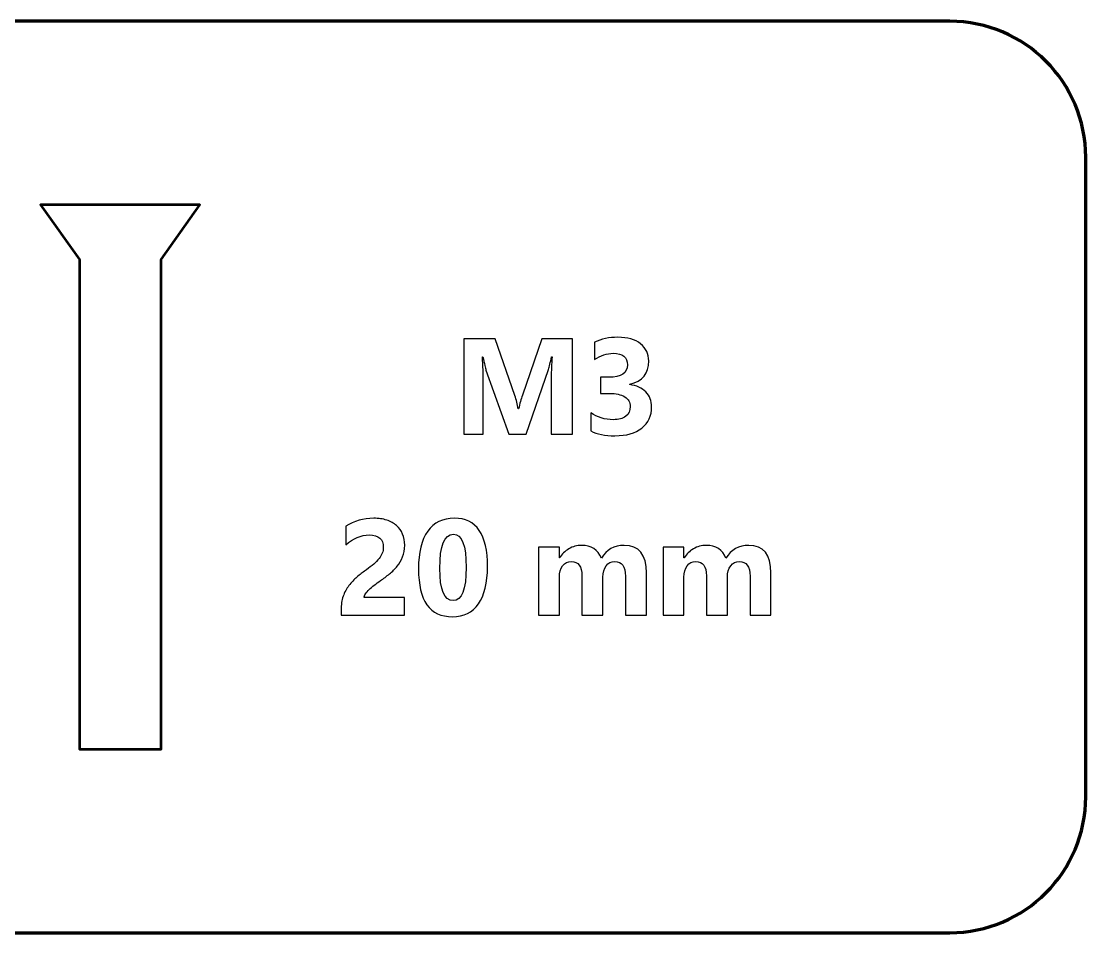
# Model space of a CAD drawing. Header units: centimetres. Extents: x -8 to 8, y -13.2 to 10.
# Drawn here: x 1.886 to 5.8, y 0.2 to 3.55 of the extents above; entities that cross this region are included whole.
import ezdxf

# ---------------------------------------------------------------- set-up
doc = ezdxf.new("R2010")
doc.units = ezdxf.units.CM
doc.header["$MEASUREMENT"] = 0
doc.layers.add('Layer 1', color=7, linetype='Continuous')

msp = doc.modelspace()

# ---------------------------------------------------------------- linework, layer by layer
at = {"layer": 'Layer 1', "lineweight": 100}
msp.add_open_spline([(-1.3, 0.7), (-1.3, 0.7), (-1.3, 3.05), (-1.3, 3.05), (-1.3, 3.05), (-1.3, 3.32614), (-1.07614, 3.55), (-0.8, 3.55), (-0.8, 3.55), (-0.8, 3.55), (5.3, 3.55), (5.3, 3.55), (5.3, 3.55), (5.57614, 3.55), (5.8, 3.32614), (5.8, 3.05), (5.8, 3.05), (5.8, 3.05), (5.8, 0.7), (5.8, 0.7), (5.8, 0.7), (5.8, 0.42386), (5.57614, 0.2), (5.3, 0.2), (5.3, 0.2), (5.3, 0.2), (-0.8, 0.2), (-0.8, 0.2), (-0.8, 0.2), (-1.07614, 0.2), (-1.3, 0.42386), (-1.3, 0.7)], degree=3, knots=[0, 0, 0, 0, 0.1111111, 0.1111111, 0.1111111, 0.1111111, 0.2222222, 0.2222222, 0.2222222, 0.2222222, 0.3333333, 0.3333333, 0.3333333, 0.3333333, 0.4444444, 0.4444444, 0.4444444, 0.4444444, 0.5555556, 0.5555556, 0.5555556, 0.5555556, 0.6666667, 0.6666667, 0.6666667, 0.6666667, 0.7777778, 0.7777778, 0.7777778, 0.7777778, 1, 1, 1, 1], dxfattribs=at)
at = {"layer": 'Layer 1', "lineweight": 53}
msp.add_open_spline([(2.1, 2.875), (2.1, 2.875), (2.4, 2.875), (2.4, 2.875), (2.4, 2.875), (2.4, 2.875), (2.543, 2.875), (2.543, 2.875), (2.543, 2.875), (2.543, 2.875), (2.4, 2.675), (2.4, 2.675), (2.4, 2.675), (2.4, 2.675), (2.4, 0.875), (2.4, 0.875), (2.4, 0.875), (2.4, 0.875), (2.1, 0.875), (2.1, 0.875), (2.1, 0.875), (2.1, 0.875), (2.1, 2.675), (2.1, 2.675), (2.1, 2.675), (2.1, 2.675), (1.957, 2.875), (1.957, 2.875), (1.957, 2.875), (1.957, 2.875), (2.1, 2.875), (2.1, 2.875)], degree=3, knots=[0, 0, 0, 0, 0.1111111, 0.1111111, 0.1111111, 0.1111111, 0.2222222, 0.2222222, 0.2222222, 0.2222222, 0.3333333, 0.3333333, 0.3333333, 0.3333333, 0.4444444, 0.4444444, 0.4444444, 0.4444444, 0.5555556, 0.5555556, 0.5555556, 0.5555556, 0.6666667, 0.6666667, 0.6666667, 0.6666667, 0.7777778, 0.7777778, 0.7777778, 0.7777778, 1, 1, 1, 1], dxfattribs=at)
at = {"layer": 'Layer 1'}
for points, knots in [([(3.98067, 2.04408), (3.98067, 2.04408), (3.98067, 2.11116), (3.98067, 2.11116), (3.98067, 2.11116), (4.00409, 2.09408), (4.03142, 2.08558), (4.06267, 2.08558), (4.06267, 2.08558), (4.08242, 2.08558), (4.09776, 2.08983), (4.10867, 2.09825), (4.10867, 2.09825), (4.11967, 2.10675), (4.12517, 2.1185), (4.12517, 2.13366), (4.12517, 2.13366), (4.12517, 2.14925), (4.11842, 2.16133), (4.10484, 2.16983), (4.10484, 2.16983), (4.09117, 2.17825), (4.07251, 2.1825), (4.04876, 2.1825), (4.04876, 2.1825), (4.04876, 2.1825), (4.01634, 2.1825), (4.01634, 2.1825), (4.01634, 2.1825), (4.01634, 2.1825), (4.01634, 2.24158), (4.01634, 2.24158), (4.01634, 2.24158), (4.01634, 2.24158), (4.04634, 2.24158), (4.04634, 2.24158), (4.04634, 2.24158), (4.09192, 2.24158), (4.11467, 2.25666), (4.11467, 2.287), (4.11467, 2.287), (4.11467, 2.3155), (4.09717, 2.32966), (4.06217, 2.32966), (4.06217, 2.32966), (4.03876, 2.32966), (4.01601, 2.32216), (3.99384, 2.307), (3.99384, 2.307), (3.99384, 2.307), (3.99384, 2.37), (3.99384, 2.37), (3.99384, 2.37), (4.01842, 2.38233), (4.04709, 2.38858), (4.07976, 2.38858), (4.07976, 2.38858), (4.11559, 2.38858), (4.14342, 2.3805), (4.16342, 2.36433), (4.16342, 2.36433), (4.18334, 2.34825), (4.19334, 2.32733), (4.19334, 2.30166), (4.19334, 2.30166), (4.19334, 2.25591), (4.17009, 2.22725), (4.12376, 2.21566), (4.12376, 2.21566), (4.12376, 2.21566), (4.12376, 2.2145), (4.12376, 2.2145), (4.12376, 2.2145), (4.14842, 2.21141), (4.16801, 2.20241), (4.18234, 2.1875), (4.18234, 2.1875), (4.19667, 2.17258), (4.20384, 2.15433), (4.20384, 2.13266), (4.20384, 2.13266), (4.20384, 2.1), (4.19184, 2.07408), (4.16792, 2.05508), (4.16792, 2.05508), (4.14401, 2.036), (4.11092, 2.0265), (4.06876, 2.0265), (4.06876, 2.0265), (4.03267, 2.0265), (4.00326, 2.03233), (3.98067, 2.04408)], [0, 0, 0, 0, 0.0416667, 0.0416667, 0.0416667, 0.0416667, 0.0833333, 0.0833333, 0.0833333, 0.0833333, 0.125, 0.125, 0.125, 0.125, 0.1666667, 0.1666667, 0.1666667, 0.1666667, 0.2083333, 0.2083333, 0.2083333, 0.2083333, 0.25, 0.25, 0.25, 0.25, 0.2916667, 0.2916667, 0.2916667, 0.2916667, 0.3333333, 0.3333333, 0.3333333, 0.3333333, 0.375, 0.375, 0.375, 0.375, 0.4166667, 0.4166667, 0.4166667, 0.4166667, 0.4583333, 0.4583333, 0.4583333, 0.4583333, 0.5, 0.5, 0.5, 0.5, 0.5416667, 0.5416667, 0.5416667, 0.5416667, 0.5833333, 0.5833333, 0.5833333, 0.5833333, 0.625, 0.625, 0.625, 0.625, 0.6666667, 0.6666667, 0.6666667, 0.6666667, 0.7083333, 0.7083333, 0.7083333, 0.7083333, 0.75, 0.75, 0.75, 0.75, 0.7916667, 0.7916667, 0.7916667, 0.7916667, 0.8333333, 0.8333333, 0.8333333, 0.8333333, 0.875, 0.875, 0.875, 0.875, 0.9166667, 0.9166667, 0.9166667, 0.9166667, 1, 1, 1, 1]), ([(3.91259, 2.03258), (3.91259, 2.03258), (3.83467, 2.03258), (3.83467, 2.03258), (3.83467, 2.03258), (3.83467, 2.03258), (3.83467, 2.24208), (3.83467, 2.24208), (3.83467, 2.24208), (3.83467, 2.26466), (3.83567, 2.28966), (3.83759, 2.317), (3.83759, 2.317), (3.83759, 2.317), (3.83567, 2.317), (3.83567, 2.317), (3.83567, 2.317), (3.83159, 2.2955), (3.82792, 2.28008), (3.82467, 2.27058), (3.82467, 2.27058), (3.82467, 2.27058), (3.74267, 2.03258), (3.74267, 2.03258), (3.74267, 2.03258), (3.74267, 2.03258), (3.67817, 2.03258), (3.67817, 2.03258), (3.67817, 2.03258), (3.67817, 2.03258), (3.59467, 2.26816), (3.59467, 2.26816), (3.59467, 2.26816), (3.59242, 2.2745), (3.58876, 2.29083), (3.58367, 2.317), (3.58367, 2.317), (3.58367, 2.317), (3.58151, 2.317), (3.58151, 2.317), (3.58151, 2.317), (3.58359, 2.2825), (3.58467, 2.25225), (3.58467, 2.22616), (3.58467, 2.22616), (3.58467, 2.22616), (3.58467, 2.03258), (3.58467, 2.03258), (3.58467, 2.03258), (3.58467, 2.03258), (3.51359, 2.03258), (3.51359, 2.03258), (3.51359, 2.03258), (3.51359, 2.03258), (3.51359, 2.38266), (3.51359, 2.38266), (3.51359, 2.38266), (3.51359, 2.38266), (3.62909, 2.38266), (3.62909, 2.38266), (3.62909, 2.38266), (3.62909, 2.38266), (3.70067, 2.17516), (3.70067, 2.17516), (3.70067, 2.17516), (3.70634, 2.15858), (3.71051, 2.14191), (3.71309, 2.12508), (3.71309, 2.12508), (3.71309, 2.12508), (3.71459, 2.12508), (3.71459, 2.12508), (3.71459, 2.12508), (3.71892, 2.1445), (3.72359, 2.16133), (3.72851, 2.17566), (3.72851, 2.17566), (3.72851, 2.17566), (3.80001, 2.38266), (3.80001, 2.38266), (3.80001, 2.38266), (3.80001, 2.38266), (3.91259, 2.38266), (3.91259, 2.38266), (3.91259, 2.38266), (3.91259, 2.38266), (3.91259, 2.03258), (3.91259, 2.03258)], [0, 0, 0, 0, 0.0434783, 0.0434783, 0.0434783, 0.0434783, 0.0869565, 0.0869565, 0.0869565, 0.0869565, 0.1304348, 0.1304348, 0.1304348, 0.1304348, 0.173913, 0.173913, 0.173913, 0.173913, 0.2173913, 0.2173913, 0.2173913, 0.2173913, 0.2608696, 0.2608696, 0.2608696, 0.2608696, 0.3043478, 0.3043478, 0.3043478, 0.3043478, 0.3478261, 0.3478261, 0.3478261, 0.3478261, 0.3913043, 0.3913043, 0.3913043, 0.3913043, 0.4347826, 0.4347826, 0.4347826, 0.4347826, 0.4782609, 0.4782609, 0.4782609, 0.4782609, 0.5217391, 0.5217391, 0.5217391, 0.5217391, 0.5652174, 0.5652174, 0.5652174, 0.5652174, 0.6086957, 0.6086957, 0.6086957, 0.6086957, 0.6521739, 0.6521739, 0.6521739, 0.6521739, 0.6956522, 0.6956522, 0.6956522, 0.6956522, 0.7391304, 0.7391304, 0.7391304, 0.7391304, 0.7826087, 0.7826087, 0.7826087, 0.7826087, 0.826087, 0.826087, 0.826087, 0.826087, 0.8695652, 0.8695652, 0.8695652, 0.8695652, 0.9130435, 0.9130435, 0.9130435, 0.9130435, 1, 1, 1, 1]), ([(3.14684, 1.4315), (3.14684, 1.4315), (3.29526, 1.4315), (3.29526, 1.4315), (3.29526, 1.4315), (3.29526, 1.4315), (3.29526, 1.3675), (3.29526, 1.3675), (3.29526, 1.3675), (3.29526, 1.3675), (3.06234, 1.3675), (3.06234, 1.3675), (3.06234, 1.3675), (3.06234, 1.3675), (3.06234, 1.39383), (3.06234, 1.39383), (3.06234, 1.39383), (3.06234, 1.41175), (3.06534, 1.42783), (3.07142, 1.44208), (3.07142, 1.44208), (3.07742, 1.45633), (3.08501, 1.46908), (3.09409, 1.48042), (3.09409, 1.48042), (3.10317, 1.49175), (3.11317, 1.50175), (3.12401, 1.51042), (3.12401, 1.51042), (3.13484, 1.51917), (3.14509, 1.527), (3.15492, 1.534), (3.15492, 1.534), (3.16517, 1.54133), (3.17409, 1.54833), (3.18184, 1.555), (3.18184, 1.555), (3.18959, 1.56167), (3.19609, 1.56833), (3.20142, 1.57492), (3.20142, 1.57492), (3.20667, 1.5815), (3.21059, 1.58817), (3.21326, 1.59492), (3.21326, 1.59492), (3.21584, 1.60167), (3.21717, 1.60883), (3.21717, 1.6165), (3.21717, 1.6165), (3.21717, 1.6315), (3.21292, 1.64283), (3.20442, 1.6505), (3.20442, 1.6505), (3.19601, 1.65808), (3.18301, 1.66192), (3.16559, 1.66192), (3.16559, 1.66192), (3.13551, 1.66192), (3.10667, 1.65), (3.07917, 1.62608), (3.07917, 1.62608), (3.07917, 1.62608), (3.07917, 1.69392), (3.07917, 1.69392), (3.07917, 1.69392), (3.10967, 1.71358), (3.14401, 1.7235), (3.18226, 1.7235), (3.18226, 1.7235), (3.20001, 1.7235), (3.21584, 1.72117), (3.22992, 1.7165), (3.22992, 1.7165), (3.24401, 1.71183), (3.25592, 1.70525), (3.26576, 1.69658), (3.26576, 1.69658), (3.27551, 1.688), (3.28292, 1.6775), (3.28809, 1.66525), (3.28809, 1.66525), (3.29317, 1.65292), (3.29576, 1.63925), (3.29576, 1.62408), (3.29576, 1.62408), (3.29576, 1.608), (3.29326, 1.59367), (3.28834, 1.58117), (3.28834, 1.58117), (3.28334, 1.56858), (3.27676, 1.55717), (3.26851, 1.54692), (3.26851, 1.54692), (3.26034, 1.53667), (3.25084, 1.52725), (3.24009, 1.51875), (3.24009, 1.51875), (3.22934, 1.51017), (3.21817, 1.50192), (3.20667, 1.494), (3.20667, 1.494), (3.19884, 1.48842), (3.19134, 1.48292), (3.18409, 1.4775), (3.18409, 1.4775), (3.17684, 1.472), (3.17042, 1.46667), (3.16492, 1.46133), (3.16492, 1.46133), (3.15934, 1.45608), (3.15492, 1.45092), (3.15167, 1.44583), (3.15167, 1.44583), (3.14842, 1.44083), (3.14684, 1.436), (3.14684, 1.4315)], [0, 0, 0, 0, 0.0333333, 0.0333333, 0.0333333, 0.0333333, 0.0666667, 0.0666667, 0.0666667, 0.0666667, 0.1, 0.1, 0.1, 0.1, 0.1333333, 0.1333333, 0.1333333, 0.1333333, 0.1666667, 0.1666667, 0.1666667, 0.1666667, 0.2, 0.2, 0.2, 0.2, 0.2333333, 0.2333333, 0.2333333, 0.2333333, 0.2666667, 0.2666667, 0.2666667, 0.2666667, 0.3, 0.3, 0.3, 0.3, 0.3333333, 0.3333333, 0.3333333, 0.3333333, 0.3666667, 0.3666667, 0.3666667, 0.3666667, 0.4, 0.4, 0.4, 0.4, 0.4333333, 0.4333333, 0.4333333, 0.4333333, 0.4666667, 0.4666667, 0.4666667, 0.4666667, 0.5, 0.5, 0.5, 0.5, 0.5333333, 0.5333333, 0.5333333, 0.5333333, 0.5666667, 0.5666667, 0.5666667, 0.5666667, 0.6, 0.6, 0.6, 0.6, 0.6333333, 0.6333333, 0.6333333, 0.6333333, 0.6666667, 0.6666667, 0.6666667, 0.6666667, 0.7, 0.7, 0.7, 0.7, 0.7333333, 0.7333333, 0.7333333, 0.7333333, 0.7666667, 0.7666667, 0.7666667, 0.7666667, 0.8, 0.8, 0.8, 0.8, 0.8333333, 0.8333333, 0.8333333, 0.8333333, 0.8666667, 0.8666667, 0.8666667, 0.8666667, 0.9, 0.9, 0.9, 0.9, 0.9333333, 0.9333333, 0.9333333, 0.9333333, 1, 1, 1, 1]), ([(3.4715, 1.36142), (3.38817, 1.36142), (3.3465, 1.41992), (3.3465, 1.53692), (3.3465, 1.53692), (3.3465, 1.59767), (3.35775, 1.64392), (3.38034, 1.67575), (3.38034, 1.67575), (3.40284, 1.70758), (3.43559, 1.7235), (3.47834, 1.7235), (3.47834, 1.7235), (3.55975, 1.7235), (3.60042, 1.664), (3.60042, 1.545), (3.60042, 1.545), (3.60042, 1.48575), (3.58934, 1.44033), (3.56709, 1.40875), (3.56709, 1.40875), (3.54492, 1.37717), (3.513, 1.36142), (3.4715, 1.36142)], [0, 0, 0, 0, 0.1428571, 0.1428571, 0.1428571, 0.1428571, 0.2857143, 0.2857143, 0.2857143, 0.2857143, 0.4285714, 0.4285714, 0.4285714, 0.4285714, 0.5714286, 0.5714286, 0.5714286, 0.5714286, 0.7142857, 0.7142857, 0.7142857, 0.7142857, 1, 1, 1, 1]), ([(3.47492, 1.66458), (3.44159, 1.66458), (3.42492, 1.62275), (3.42492, 1.53892), (3.42492, 1.53892), (3.42492, 1.45992), (3.44125, 1.4205), (3.47392, 1.4205), (3.47392, 1.4205), (3.50584, 1.4205), (3.52184, 1.46117), (3.52184, 1.54258), (3.52184, 1.54258), (3.52184, 1.62392), (3.50617, 1.66458), (3.47492, 1.66458)], [0, 0, 0, 0, 0.2, 0.2, 0.2, 0.2, 0.4, 0.4, 0.4, 0.4, 0.6, 0.6, 0.6, 0.6, 1, 1, 1, 1]), ([(4.18459, 1.3675), (4.18459, 1.3675), (4.10767, 1.3675), (4.10767, 1.3675), (4.10767, 1.3675), (4.10767, 1.3675), (4.10767, 1.51008), (4.10767, 1.51008), (4.10767, 1.51008), (4.10767, 1.54642), (4.09434, 1.5645), (4.06767, 1.5645), (4.06767, 1.5645), (4.055, 1.5645), (4.04467, 1.55908), (4.03667, 1.54817), (4.03667, 1.54817), (4.02867, 1.53725), (4.02467, 1.52367), (4.02467, 1.50742), (4.02467, 1.50742), (4.02467, 1.50742), (4.02467, 1.3675), (4.02467, 1.3675), (4.02467, 1.3675), (4.02467, 1.3675), (3.94759, 1.3675), (3.94759, 1.3675), (3.94759, 1.3675), (3.94759, 1.3675), (3.94759, 1.51158), (3.94759, 1.51158), (3.94759, 1.51158), (3.94759, 1.54683), (3.93442, 1.5645), (3.90825, 1.5645), (3.90825, 1.5645), (3.89509, 1.5645), (3.8845, 1.55933), (3.87667, 1.54892), (3.87667, 1.54892), (3.86875, 1.5385), (3.86475, 1.52433), (3.86475, 1.50642), (3.86475, 1.50642), (3.86475, 1.50642), (3.86475, 1.3675), (3.86475, 1.3675), (3.86475, 1.3675), (3.86475, 1.3675), (3.78767, 1.3675), (3.78767, 1.3675), (3.78767, 1.3675), (3.78767, 1.3675), (3.78767, 1.6175), (3.78767, 1.6175), (3.78767, 1.6175), (3.78767, 1.6175), (3.86475, 1.6175), (3.86475, 1.6175), (3.86475, 1.6175), (3.86475, 1.6175), (3.86475, 1.57842), (3.86475, 1.57842), (3.86475, 1.57842), (3.86475, 1.57842), (3.86575, 1.57842), (3.86575, 1.57842), (3.86575, 1.57842), (3.87375, 1.59175), (3.88492, 1.60267), (3.89934, 1.611), (3.89934, 1.611), (3.91375, 1.61942), (3.9295, 1.62358), (3.94659, 1.62358), (3.94659, 1.62358), (3.98192, 1.62358), (4.00609, 1.60808), (4.01909, 1.577), (4.01909, 1.577), (4.03817, 1.60808), (4.06609, 1.62358), (4.10309, 1.62358), (4.10309, 1.62358), (4.15742, 1.62358), (4.18459, 1.59008), (4.18459, 1.523), (4.18459, 1.523), (4.18459, 1.523), (4.18459, 1.3675), (4.18459, 1.3675)], [0, 0, 0, 0, 0.0416667, 0.0416667, 0.0416667, 0.0416667, 0.0833333, 0.0833333, 0.0833333, 0.0833333, 0.125, 0.125, 0.125, 0.125, 0.1666667, 0.1666667, 0.1666667, 0.1666667, 0.2083333, 0.2083333, 0.2083333, 0.2083333, 0.25, 0.25, 0.25, 0.25, 0.2916667, 0.2916667, 0.2916667, 0.2916667, 0.3333333, 0.3333333, 0.3333333, 0.3333333, 0.375, 0.375, 0.375, 0.375, 0.4166667, 0.4166667, 0.4166667, 0.4166667, 0.4583333, 0.4583333, 0.4583333, 0.4583333, 0.5, 0.5, 0.5, 0.5, 0.5416667, 0.5416667, 0.5416667, 0.5416667, 0.5833333, 0.5833333, 0.5833333, 0.5833333, 0.625, 0.625, 0.625, 0.625, 0.6666667, 0.6666667, 0.6666667, 0.6666667, 0.7083333, 0.7083333, 0.7083333, 0.7083333, 0.75, 0.75, 0.75, 0.75, 0.7916667, 0.7916667, 0.7916667, 0.7916667, 0.8333333, 0.8333333, 0.8333333, 0.8333333, 0.875, 0.875, 0.875, 0.875, 0.9166667, 0.9166667, 0.9166667, 0.9166667, 1, 1, 1, 1]), ([(4.64259, 1.3675), (4.64259, 1.3675), (4.56567, 1.3675), (4.56567, 1.3675), (4.56567, 1.3675), (4.56567, 1.3675), (4.56567, 1.51008), (4.56567, 1.51008), (4.56567, 1.51008), (4.56567, 1.54642), (4.55234, 1.5645), (4.52567, 1.5645), (4.52567, 1.5645), (4.513, 1.5645), (4.50267, 1.55908), (4.49467, 1.54817), (4.49467, 1.54817), (4.48667, 1.53725), (4.48267, 1.52367), (4.48267, 1.50742), (4.48267, 1.50742), (4.48267, 1.50742), (4.48267, 1.3675), (4.48267, 1.3675), (4.48267, 1.3675), (4.48267, 1.3675), (4.40559, 1.3675), (4.40559, 1.3675), (4.40559, 1.3675), (4.40559, 1.3675), (4.40559, 1.51158), (4.40559, 1.51158), (4.40559, 1.51158), (4.40559, 1.54683), (4.39242, 1.5645), (4.36625, 1.5645), (4.36625, 1.5645), (4.35309, 1.5645), (4.3425, 1.55933), (4.33467, 1.54892), (4.33467, 1.54892), (4.32675, 1.5385), (4.32275, 1.52433), (4.32275, 1.50642), (4.32275, 1.50642), (4.32275, 1.50642), (4.32275, 1.3675), (4.32275, 1.3675), (4.32275, 1.3675), (4.32275, 1.3675), (4.24567, 1.3675), (4.24567, 1.3675), (4.24567, 1.3675), (4.24567, 1.3675), (4.24567, 1.6175), (4.24567, 1.6175), (4.24567, 1.6175), (4.24567, 1.6175), (4.32275, 1.6175), (4.32275, 1.6175), (4.32275, 1.6175), (4.32275, 1.6175), (4.32275, 1.57842), (4.32275, 1.57842), (4.32275, 1.57842), (4.32275, 1.57842), (4.32375, 1.57842), (4.32375, 1.57842), (4.32375, 1.57842), (4.33175, 1.59175), (4.34292, 1.60267), (4.35734, 1.611), (4.35734, 1.611), (4.37175, 1.61942), (4.3875, 1.62358), (4.40459, 1.62358), (4.40459, 1.62358), (4.43992, 1.62358), (4.46409, 1.60808), (4.47709, 1.577), (4.47709, 1.577), (4.49617, 1.60808), (4.52409, 1.62358), (4.56109, 1.62358), (4.56109, 1.62358), (4.61542, 1.62358), (4.64259, 1.59008), (4.64259, 1.523), (4.64259, 1.523), (4.64259, 1.523), (4.64259, 1.3675), (4.64259, 1.3675)], [0, 0, 0, 0, 0.0416667, 0.0416667, 0.0416667, 0.0416667, 0.0833333, 0.0833333, 0.0833333, 0.0833333, 0.125, 0.125, 0.125, 0.125, 0.1666667, 0.1666667, 0.1666667, 0.1666667, 0.2083333, 0.2083333, 0.2083333, 0.2083333, 0.25, 0.25, 0.25, 0.25, 0.2916667, 0.2916667, 0.2916667, 0.2916667, 0.3333333, 0.3333333, 0.3333333, 0.3333333, 0.375, 0.375, 0.375, 0.375, 0.4166667, 0.4166667, 0.4166667, 0.4166667, 0.4583333, 0.4583333, 0.4583333, 0.4583333, 0.5, 0.5, 0.5, 0.5, 0.5416667, 0.5416667, 0.5416667, 0.5416667, 0.5833333, 0.5833333, 0.5833333, 0.5833333, 0.625, 0.625, 0.625, 0.625, 0.6666667, 0.6666667, 0.6666667, 0.6666667, 0.7083333, 0.7083333, 0.7083333, 0.7083333, 0.75, 0.75, 0.75, 0.75, 0.7916667, 0.7916667, 0.7916667, 0.7916667, 0.8333333, 0.8333333, 0.8333333, 0.8333333, 0.875, 0.875, 0.875, 0.875, 0.9166667, 0.9166667, 0.9166667, 0.9166667, 1, 1, 1, 1])]:
    msp.add_open_spline(points, degree=3, knots=knots, dxfattribs=at)

doc.saveas('drawing.dxf')
